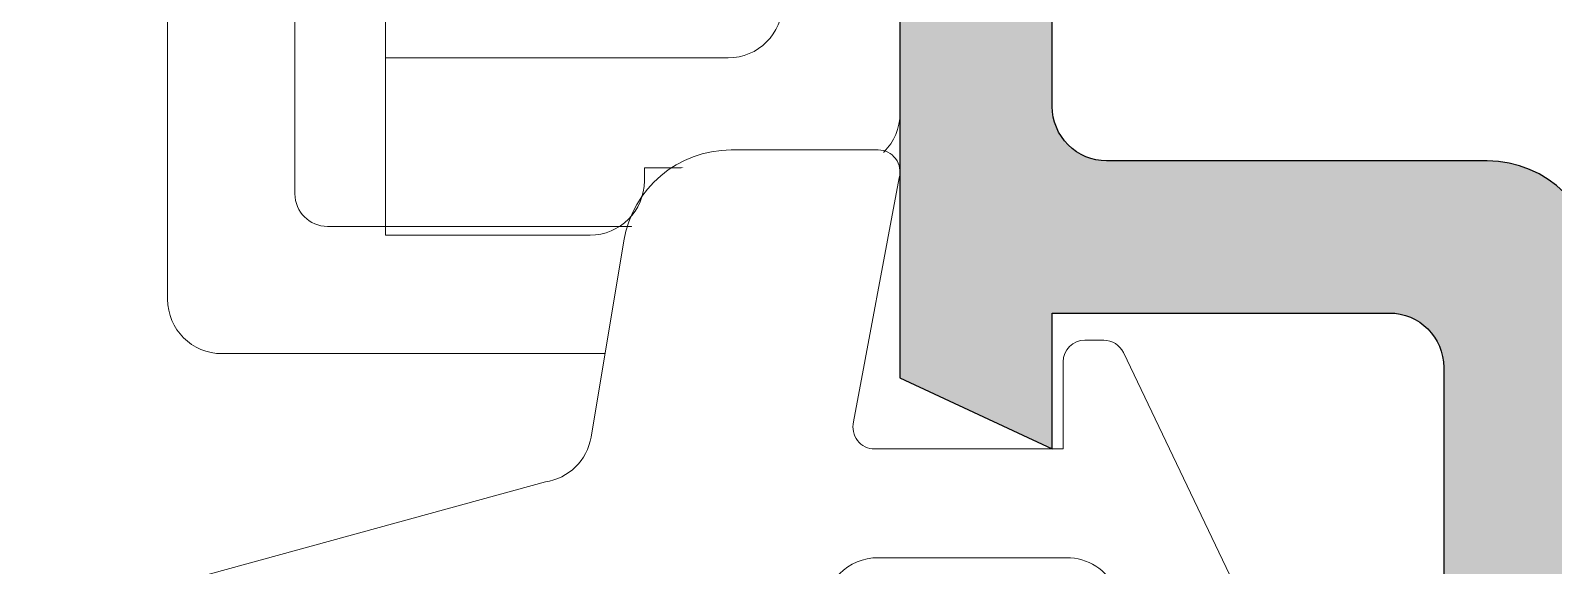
# Model space of a CAD drawing. Header units: millimetres. Extents: x 3069 to 3669, y 1489 to 1908.
# Drawn here: x 3317.97 to 3331.98, y 1586.14 to 1591.06 of the extents above; entities that cross this region are included whole.
import ezdxf

# ---------------------------------------------------------------- set-up
doc = ezdxf.new("R2010")
doc.units = ezdxf.units.MM
doc.set_wipeout_variables(frame=1)
for name, color, linetype, lineweight in [('Detalles-Accesorios', 1, 'Continuous', 13), ('Perfil-Detalles', 7, 'Continuous', 25), ('Sombreado-Perfil dettalles', 7, 'Continuous', 0)]:
    doc.layers.add(name, color=color, linetype=linetype, lineweight=lineweight)

# ---------------------------------------------------------------- blocks, each defined once
blk = doc.blocks.new('*U40')
for p, q in [((6.733962427388178, 7.325000000001864), (6.733962427388178, -7.324999999999818)), ((4.729999999999563, -6.734999999997626), (4.729999999999563, 6.734999999999672)), ((5.563962427395381, 6.354999999999563), (5.563962427395381, -6.354999999997744)), ((0, 5.614999999999326), (0, -5.614999999999326)), ((1.57999999999447, -5.104999999997744), (4.729999999999563, -5.104999999997744)), ((0.500000000001819, -6.114999999998872), (2.35000000000582, -6.114999999998872)), ((1.603962427398073, -7.824999999999363), (1.603962427398073, -6.114999999998872)), ((2.35000000000582, -6.235000000000354), (2.35000000000582, -6.114999999998872)), ((1.603962427398073, -6.314999999998462), (1.803733616216049, -6.654999999999517)), ((5.263962427397927, -6.654999999999517), (1.803733616216049, -6.654999999999517)), ((2.850000000007639, -6.734999999997626), (4.729999999999563, -6.734999999997626)), ((6.233962427395454, -7.824999999999363), (1.603962427398073, -7.824999999999363))]:
    blk.add_line(p, q)
for centre, radius, start, end in [((1.57999999999447, -4.604999999997744), 0.5, 180, 270), ((0.500000000001819, -5.614999999999326), 0.5, 180, 270), ((2.850000000007639, -6.235000000000354), 0.5, 180, 270), ((5.263962427397927, -6.35499999999979), 0.3, 270, 0), ((6.233962427395454, -7.324999999999818), 0.5, 270, 0)]:
    blk.add_arc(centre, radius, start, end)
blk = doc.blocks.new('*U50')
at = {"color": 3}
blk.add_wipeout([(1.546020307750041, 0.2095290887308483), (2.9456197503145614, 3.136283441097932), (3.0194122906796554, 3.21919912561769), (3.1260502571371926, 3.2500000000000018), (3.300000000000182, 3.2500000000000018), (3.4414213562374076, 3.1914213562372478), (3.4999999999999982, 3.050000000000063), (3.4999999999999982, 2.249999999999888), (5.232742470952416, 2.2500000000000018), (5.390646193558138, 2.3272546767190985), (5.432742470952706, 2.4500000000000863), (5.008148579986937, 4.743493074416621), (5.0398416641000034, 4.919788594789589), (5.200000000000272, 5.000000000000002), (6.552872911617215, 5.000000000000002), (7.199247807747413, 4.763019982472683), (7.539266835449326, 4.164398987305278), (7.840031464991625, 2.359811210050454), (7.983240261156359, 2.0849276827765575), (8.260942107681332, 1.9472636086609345), (15.631363322369456, -0.0763541516520263), (17.331659418537207, -0.3642778665037554), (18.403556118144643, -0.2518146225587774), (20.86565285963298, 1.0342331640175946), (20.938319938448636, 1.1884613300022817), (20.82102088090687, 1.370561725708514), (17.573652243248947, 2.133295720934827), (17.280404599396658, 2.588546710200495), (17.32515361013099, 2.795299066348205), (17.780404599396654, 3.0885467102004913), (17.98715695554438, 3.0437976994661593), (22.206752356147717, 1.8395266649180275), (22.463311145384075, 1.5722724377567392), (22.46551724137953, 1.2018100679927013), (20.340231602825952, -1.5722282960745826), (17.399614414432996, -2.4553858599678886), (8.299326776422731, -1.9775084917498589), (7.9936531806566125, -2.1044489819931904), (7.834247034326836, -2.3945177940429385), (7.539266835449326, -4.16439898730539), (7.19924780774739, -4.763019982472741), (6.552872911617215, -5), (5.199999999999817, -5), (5.039841664100095, -4.919788594789466), (5.008148579986937, -4.7434930744166195), (5.426561905737344, -2.4993358561270025), (5.390646193558497, -2.327254676719148), (5.2327424709510515, -2.2499999999999964), (3.4999999999999982, -2.2499999999999964), (3.4999999999999982, -3.050000000000068), (3.4414213562373934, -3.1914213562373153), (3.2999999999992706, -3.25), (3.1260502571371926, -3.25), (3.019412290679668, -3.2191991256176706), (2.9456197503145614, -3.136283441097932), (1.546020307750041, -0.2095290887309602), (1.5000000000002576, -5.3290705182007514e-14)], dxfattribs=at)
blk.add_lwpolyline([(1.54602030775004, 0.2095290887308465), (2.945619750314563, 3.13628344109793, -0.2888359128130847), (3.126050257137194, 3.25), (3.300000000000181, 3.25, -0.414213562373074), (3.5, 3.049999999999954), (3.5, 2.249999999999886), (5.232742470952416, 2.25, 0.4892517759837692), (5.426561905737344, 2.49933585612689), (5.008148579986936, 4.743493074416619, -0.500825665798423), (5.200000000000272, 5), (6.552872911617214, 5, -0.3666293647015995), (7.539266835449325, 4.164398987305276), (7.840031464991625, 2.359811210050452, 0.3260061382183418), (8.26094210768133, 1.947263608660932), (15.63136332236945, -0.0763541516520263, 0.2792180766995844)], format="xyb")
blk.add_lwpolyline([(5.700000000000272, 0.7499999999998864, 0.4142135623731034), (5.200000000000272, 1.249999999999886), (3.467168211255284, 1.249999999999886, 0.2888359127239035), (3.016091944269646, 0.965708602893187), (2.657435407538287, 0.2157086049851387, 0.2268047371347924), (2.657435407407774, -0.2157086005047404), (3.016091945533389, -0.9657086025965782, 0.2888359129020951), (3.467168212660908, -1.25), (5.200000000000272, -1.25, 0.4142135623730864), (5.700000000000272, -0.75)], format="xyb", close=True)
blk = doc.blocks.new('268_d')
at = {"layer": 'Sombreado-Perfil dettalles'}
h = blk.add_hatch(color=256, dxfattribs=at)
h.paths.add_polyline_path([(1.5, 24.20000000000027), (1.5, 27.20000000000027), (3.5, 27.20000000000027), (3.5, 28.20000000000027), (2.5, 29.20000000000027), (0, 29.20000000000027), (0, 2.274e-13), (0.776560200738004, 2.274e-13, 0.267949192431138), (0.9930665516835688, 0.1250000000002274), (2.08301270189213, 2.012842109675375, 0.4142135623730532), (1.90000000000009, 2.695854811567642), (1.200000000000272, 3.100000000000363), (1.200000000000272, 6.200000000000272, -0.4142135623730951), (1.700000000000272, 6.700000000000272), (4.199999999999818, 6.700000000000272, -0.4142135623730951), (4.699999999999363, 6.200000000000272), (4.699999999999363, 5.500000000000227), (4.499999999999545, 5.500000000000227, 0.4142135623730951), (3.999999999999545, 5.000000000000227), (3.999999999999545, 4.5), (4.699999999999363, 1.887564434701744), (4.699999999999363, 1.000000000000227), (3.999999999999545, 1.000000000000227), (3.999999999999545, 2.274e-13), (6.407179676972646, 2.274e-13), (7.099999999999909, 1.200000000000272), (5.899999999999636, 1.200000000000272), (5.90000000000009, 6.200000000000272, -0.4142135623730826), (6.40000000000009, 6.700000000000272), (28.5, 6.700000000000272), (29, 6.200000000000272), (29.5, 6.700000000000272), (30.5, 6.700000000000272), (31, 6.200000000000272), (31.5, 6.700000000000272), (53.59999999999991, 6.700000000000272, -0.4142135623730951), (54.09999999999991, 6.200000000000272), (54.09999999999991, 1.200000000000272), (52.90000000000009, 1.200000000000272), (53.59282032302735, 2.274e-13), (56.00000000000045, 2.274e-13), (56.00000000000045, 1.000000000000227), (55.30000000000018, 1.000000000000227), (55.30000000000018, 1.887564434701744), (56.00000000000045, 4.5), (56.00000000000045, 5.000000000000227, 0.4142135623730951), (55.50000000000046, 5.500000000000227), (55.30000000000018, 5.500000000000227), (55.30000000000018, 6.200000000000272, -0.4142135623730972), (55.80000000000018, 6.700000000000272), (58.29999999999973, 6.700000000000272, -0.4142135623730951), (58.79999999999973, 6.200000000000272), (58.79999999999973, 3.100000000000363), (58.09999999999991, 2.695854811567642, 0.4142135623731237), (57.91698729810787, 2.012842109675375), (59.00693344831643, 0.1250000000002274, 0.2679491924311137), (59.223439799262, 2.274e-13), (60, 2.274e-13), (60, 51.20000000000027), (48, 51.20000000000027), (48, 49.44282032302772), (49.20000000000027, 48.75000000000023), (49.20000000000027, 50.00000000000023), (51.70000000000027, 50.00000000000023), (51.70000000000027, 43.50000000000022), (49.20000000000027, 43.50000000000022), (49.20000000000027, 44.75000000000022), (48, 44.05717967697273), (48, 42.30000000000018), (52.09999999999991, 42.30000000000018, 0.4142135623730951), (53.09999999999991, 43.30000000000018), (53.09999999999991, 48.80000000000018, -0.4142135623730951), (54.09999999999991, 49.80000000000018), (57.5999999999999, 49.80000000000018, -0.4142135623730951), (58.59999999999991, 48.80000000000018), (58.59999999999991, 26.20000000000028, -0.4142135623730951), (56.59999999999991, 24.20000000000027), (42.90000000000008, 24.20000000000027, -0.4142135623730951), (42.40000000000009, 24.70000000000027), (42.40000000000009, 28.70000000000027, 0.4142135623730951), (41.90000000000009, 29.20000000000027), (40.4028307214171, 29.20000000000027), (39.75, 27.80000000000018), (41, 27.80000000000018), (41, 24.70000000000027, -0.4142135623730951), (40.49999999999999, 24.20000000000027), (34.5, 24.20000000000027, -0.4142135623730951), (34, 24.70000000000027), (34, 27.80000000000018), (35.25, 27.80000000000018), (34.5971692785829, 29.20000000000027), (18.5, 29.20000000000027), (17.5, 28.20000000000027), (17.5, 27.20000000000027), (19.5, 27.20000000000027), (19.5, 24.20000000000027)])
h.paths.add_polyline_path([(19.90000000000009, 22.80000000000018, 0.4142135623730951), (20.90000000000009, 23.80000000000018), (20.90000000000009, 27.30000000000018, -0.4142135623730951), (21.40000000000009, 27.80000000000018), (32.09999999999991, 27.80000000000018, -0.4142135623730951), (32.59999999999991, 27.30000000000018), (32.59999999999991, 23.80000000000018, 0.414213562373095), (33.59999999999991, 22.80000000000018), (44.04999999999972, 22.80000000000018), (44.24999999999999, 22.60000000000013), (48.25, 22.60000000000013), (48.25, 21.30000000000018), (49.25, 21.30000000000018, 0.4142135623730951), (49.75, 21.80000000000018), (49.75, 22.30000000000018, -0.4142135623730951), (50.25, 22.80000000000018), (57.5999999999999, 22.80000000000018, -0.4142135623730951), (58.59999999999991, 21.80000000000018), (58.59999999999991, 9.100000000000364, -0.4142135623730951), (57.5999999999999, 8.100000000000364), (50.25, 8.100000000000364, -0.4142135623730951), (49.75, 8.600000000000364), (49.75, 9.100000000000364, 0.4142135623730951), (49.25, 9.600000000000364), (48.25, 9.600000000000364), (48.25, 8.100000000000364), (11.75, 8.100000000000364), (11.75, 9.600000000000364), (10.75, 9.600000000000364, 0.4142135623730951), (10.25, 9.100000000000364), (10.25, 8.600000000000364, -0.4142135623730951), (9.75, 8.100000000000364), (2.40000000000009, 8.100000000000364, -0.4142135623730951), (1.40000000000009, 9.100000000000364), (1.40000000000009, 21.80000000000018, -0.4142135623730951), (2.40000000000009, 22.80000000000018), (9.75, 22.80000000000018, -0.4142135623730951), (10.25, 22.30000000000018), (10.25, 21.80000000000018, 0.4142135623730951), (10.75, 21.30000000000018), (11.75, 21.30000000000018), (11.75, 22.60000000000013), (15.75, 22.60000000000013), (15.95000000000027, 22.80000000000018)], flags=16)
at = {"layer": 'Perfil-Detalles'}
for points in [[(0, 0), (0, 29.20000000000005), (2.5, 29.20000000000005), (3.5, 28.20000000000005), (3.5, 27.20000000000005), (1.5, 27.20000000000005), (1.5, 24.20000000000005), (19.5, 24.20000000000005), (19.5, 27.20000000000005), (17.5, 27.20000000000005), (17.5, 28.20000000000005), (18.5, 29.20000000000005), (34.5971692785829, 29.20000000000005), (35.25, 27.79999999999996), (34, 27.79999999999996), (34, 24.70000000000005, 0.4142135623730951), (34.5, 24.20000000000005), (40.49999999999999, 24.20000000000005, 0.4142135623730951)], [(33.60000000000082, 22.79999999999995, -0.4142135623730847), (32.60000000000082, 23.79999999999995), (32.60000000000082, 27.29999999999995, 0.4142135623730951), (32.10000000000082, 27.79999999999996), (21.400000000001, 27.79999999999996, 0.4142135623730951), (20.900000000001, 27.29999999999995), (20.900000000001, 23.79999999999995, -0.4142135623730951), (19.900000000001, 22.79999999999995)]]:
    blk.add_lwpolyline(points, format="xyb", dxfattribs=at)

msp = doc.modelspace()

# ---------------------------------------------------------------- block references
at = {"layer": 'Detalles-Accesorios', "xscale": -1}
msp.add_blockref('*U40', (3325.968077024296, 1595.9088892623), dxfattribs=at)

# ---------------------------------------------------------------- next in the draw order: block references
msp.add_blockref('*U50', (3330.968077024296, 1584.957473901593), dxfattribs=at)

# ---------------------------------------------------------------- next in the draw order: block references
at = {"layer": 'Perfil-Detalles', "xscale": -1, "rotation": 90}
msp.add_blockref('268_d', (3355.168077024297, 1622.457473901593), dxfattribs=at)

doc.saveas('drawing.dxf')
